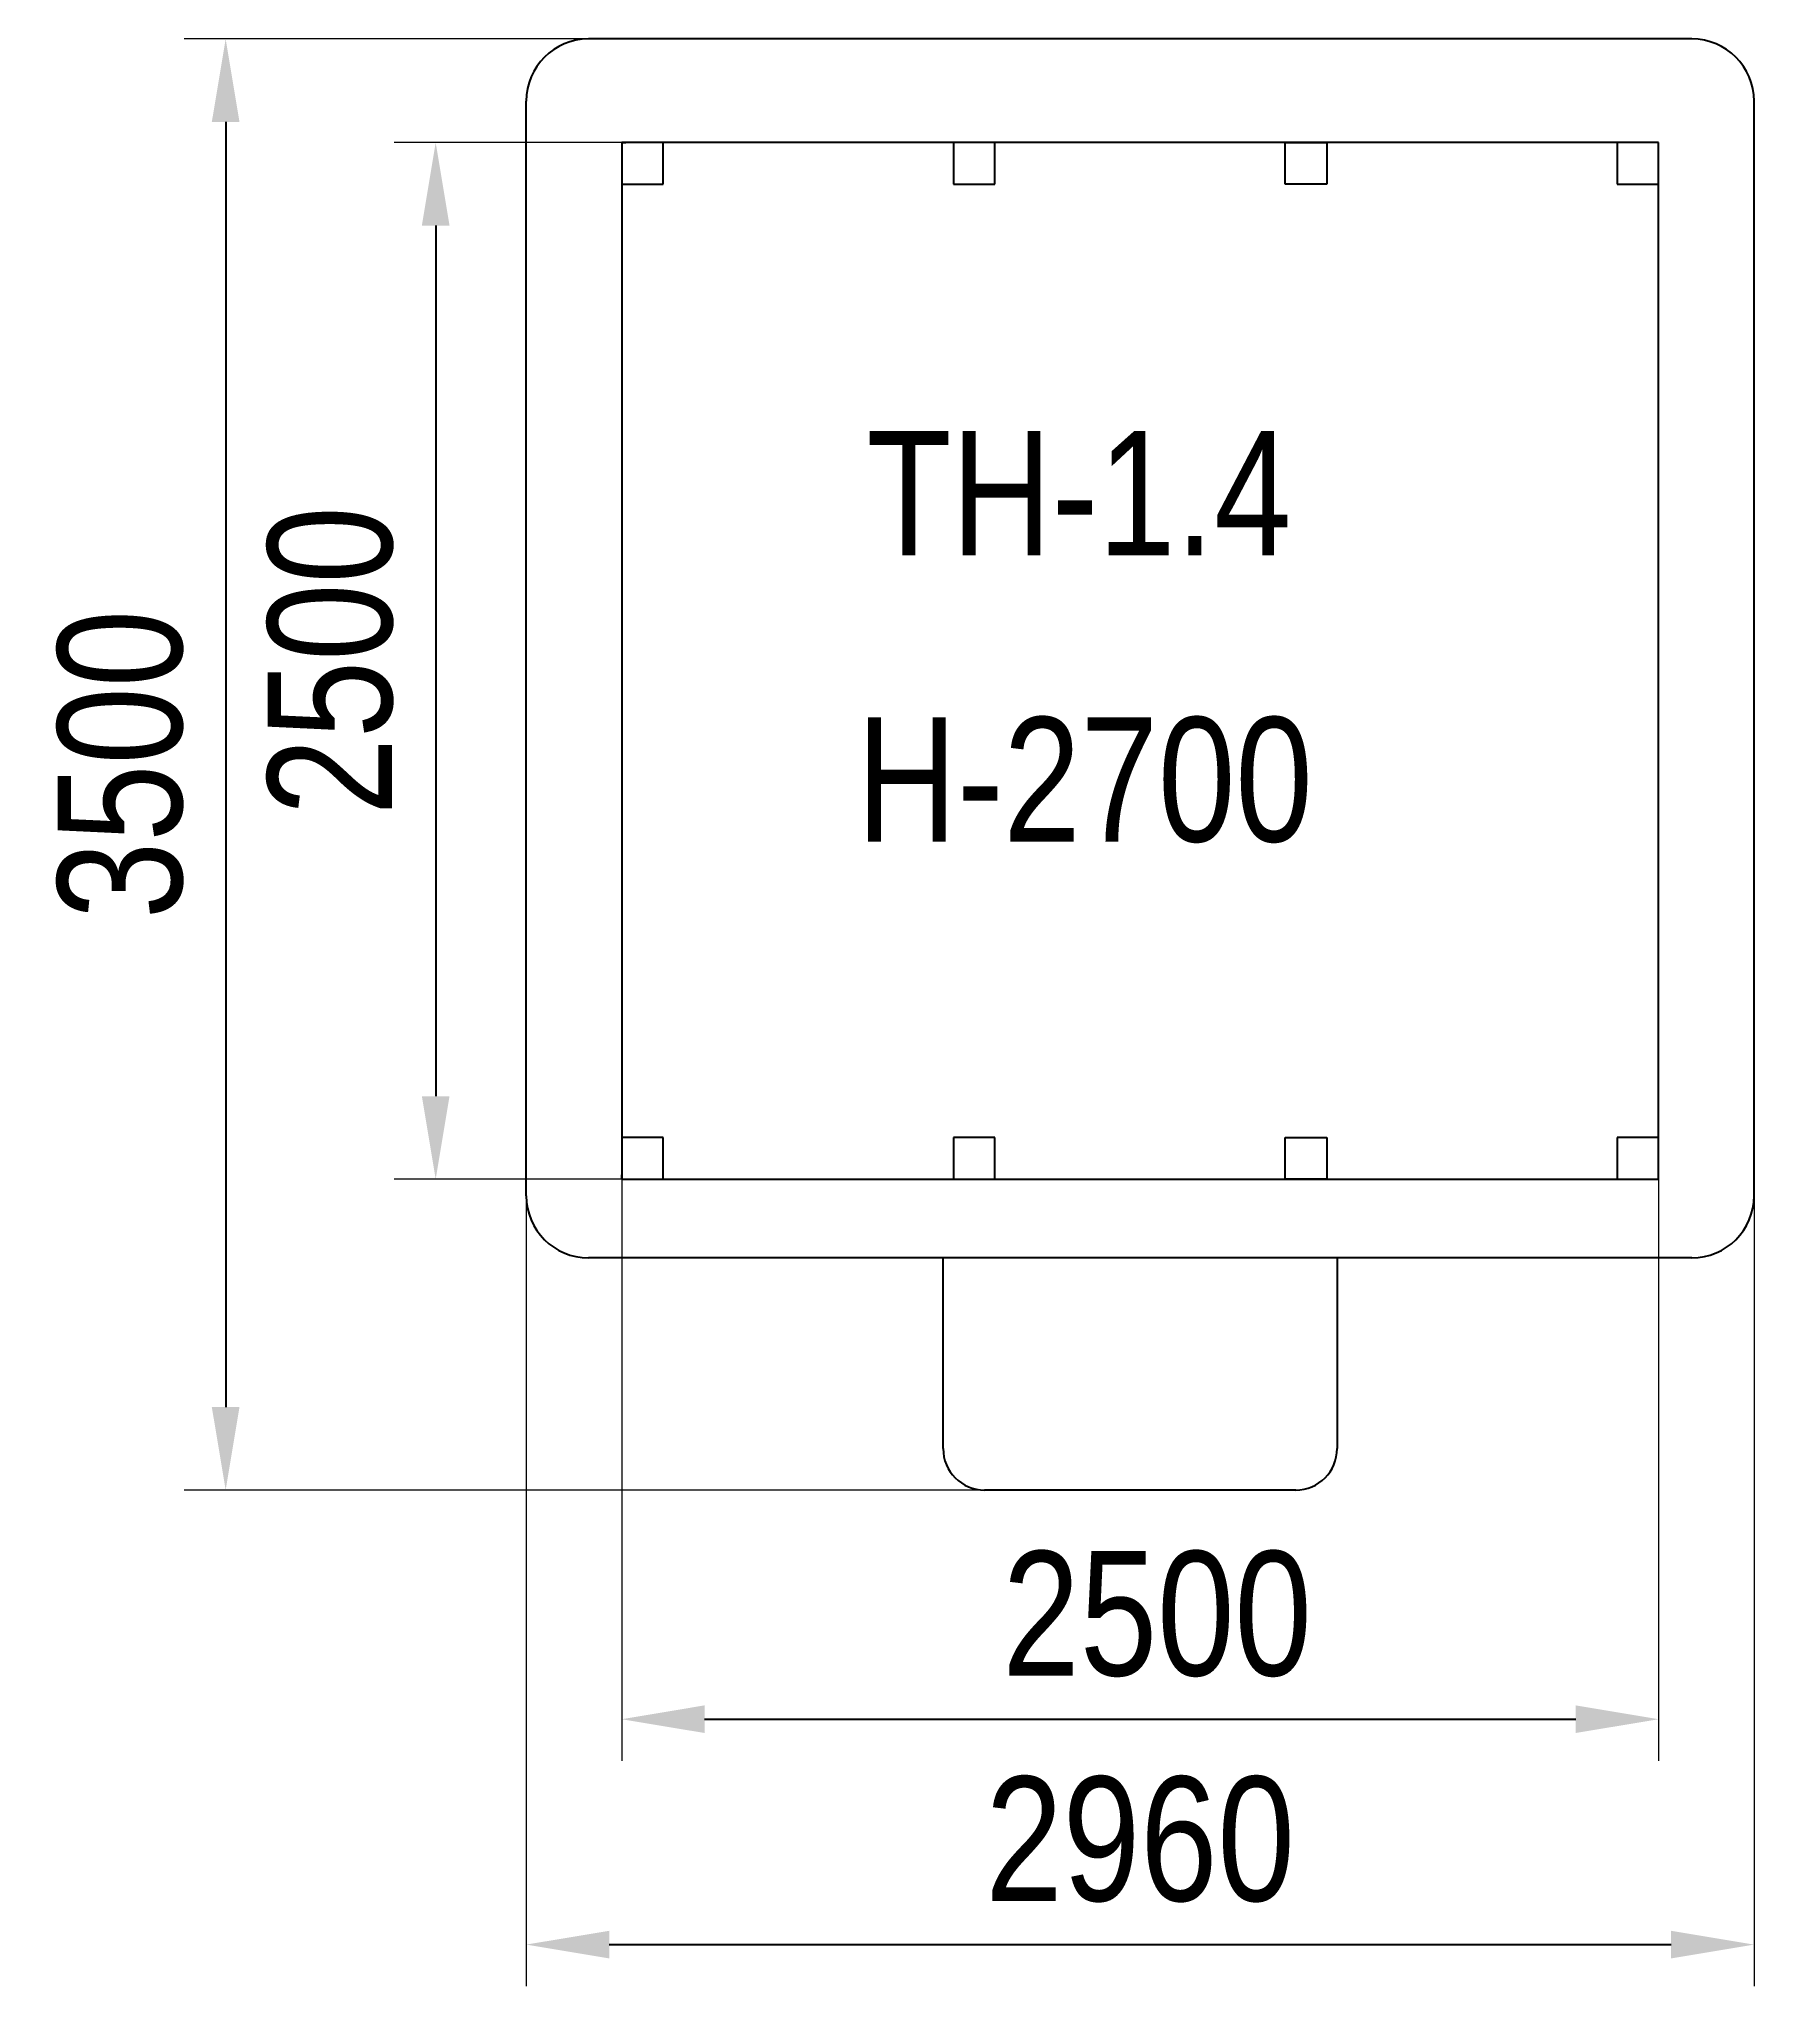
# Model space of a CAD drawing. Header units: millimetres. Extents: x -394 to 3741, y -91 to 4606.
import ezdxf

# ---------------------------------------------------------------- set-up
doc = ezdxf.new("R2010")
doc.units = ezdxf.units.MM
for name, color, linetype in [('DIKOM_АРТИКУЛ', 7, 'Continuous'), ('DIKOM_ОБЪЕКТ', 7, 'Continuous'), ('DIKOM_РАЗМЕР_ОБЪЕКТА', 7, 'Continuous')]:
    doc.layers.add(name, color=color, linetype=linetype)
doc.styles.add('style1', font='arial.ttf', dxfattribs={"width": 0.8})
doc.dimstyles.new('1-50', dxfattribs={"dimtxt": 300, "dimasz": 200, "dimexe": 100, "dimexo": 0, "dimgap": 100, "dimtad": 1, "dimdec": 0, "dimtxsty": 'style1', "dimcen": 0, "dimclrd": 7, "dimclre": 7, "dimadec": 1, "dimazin": 2, "dimtfac": 1, "dimtdec": 0, "dimtmove": 0, "dimatfit": 3, "dimfxl": 0, "dimlwd": 25, "dimlwe": 18, "dimarcsym": 0})

# ---------------------------------------------------------------- blocks, each defined once
blk = doc.blocks.new('*D10')
at = {"layer": 'Defpoints', "color": 0, "transparency": 16777216}
for p in [(3510.6, 4355.7), (562.2, 1855.7), (3510.6, 1855.7)]:
    blk.add_point(p, dxfattribs=at)
at = {"layer": 'DIKOM_РАЗМЕР_ОБЪЕКТА', "color": 7, "lineweight": 18, "transparency": 16777216}
for p, q in [((3510.6, 4355.7), (462.2, 4355.7)), ((3510.6, 1855.7), (462.2, 1855.7))]:
    blk.add_line(p, q, dxfattribs=at)
at = {"layer": 'DIKOM_РАЗМЕР_ОБЪЕКТА', "color": 7, "lineweight": 25, "transparency": 16777216}
blk.add_line((562.2, 4155.7), (562.2, 2055.7), dxfattribs=at)
at = {"layer": 'DIKOM_РАЗМЕР_ОБЪЕКТА', "color": 7, "transparency": 16777216}
for points in [[(528.9, 4155.7), (595.6, 4155.7), (562.2, 4355.7)], [(528.9, 2055.7), (595.6, 2055.7), (562.2, 1855.7)]]:
    blk.add_solid(points, dxfattribs=at)
at = {"layer": 'DIKOM_РАЗМЕР_ОБЪЕКТА', "color": 0, "transparency": 16777216, "insert": (309, 3105.7), "char_height": 300, "attachment_point": 5, "rotation": 90, "style": 'style1'}
blk.add_mtext('2500', dxfattribs=at)
blk = doc.blocks.new('*D12')
at = {"layer": 'Defpoints', "color": 0, "transparency": 16777216}
for p in [(780.6, 2917.7), (3740.6, 2525.7), (3740.6, 9.4)]:
    blk.add_point(p, dxfattribs=at)
at = {"layer": 'DIKOM_РАЗМЕР_ОБЪЕКТА', "color": 7, "lineweight": 18, "transparency": 16777216}
for p, q in [((780.6, 2917.7), (780.6, -90.6)), ((3740.6, 2525.7), (3740.6, -90.6))]:
    blk.add_line(p, q, dxfattribs=at)
at = {"layer": 'DIKOM_РАЗМЕР_ОБЪЕКТА', "color": 7, "lineweight": 25, "transparency": 16777216}
blk.add_line((980.6, 9.4), (3540.6, 9.4), dxfattribs=at)
at = {"layer": 'DIKOM_РАЗМЕР_ОБЪЕКТА', "color": 7, "transparency": 16777216}
for points in [[(980.6, 42.7), (980.6, -24), (780.6, 9.4)], [(3540.6, 42.7), (3540.6, -24), (3740.6, 9.4)]]:
    blk.add_solid(points, dxfattribs=at)
at = {"layer": 'DIKOM_РАЗМЕР_ОБЪЕКТА', "color": 0, "transparency": 16777216, "insert": (2260.6, 262.6), "char_height": 300, "attachment_point": 5, "style": 'style1'}
blk.add_mtext('2960', dxfattribs=at)
blk = doc.blocks.new('*D13')
at = {"layer": 'Defpoints', "color": 0, "transparency": 16777216}
for p in [(2715.8, 4605.7), (55.9, 1105.7), (2443, 1105.7)]:
    blk.add_point(p, dxfattribs=at)
at = {"layer": 'DIKOM_РАЗМЕР_ОБЪЕКТА', "color": 7, "lineweight": 18, "transparency": 16777216}
for p, q in [((2715.8, 4605.7), (-44.1, 4605.7)), ((2443, 1105.7), (-44.1, 1105.7))]:
    blk.add_line(p, q, dxfattribs=at)
at = {"layer": 'DIKOM_РАЗМЕР_ОБЪЕКТА', "color": 7, "lineweight": 25, "transparency": 16777216}
blk.add_line((55.9, 4405.7), (55.9, 1305.7), dxfattribs=at)
at = {"layer": 'DIKOM_РАЗМЕР_ОБЪЕКТА', "color": 7, "transparency": 16777216}
for points in [[(22.5, 4405.7), (89.2, 4405.7), (55.9, 4605.7)], [(22.5, 1305.7), (89.2, 1305.7), (55.9, 1105.7)]]:
    blk.add_solid(points, dxfattribs=at)
at = {"layer": 'DIKOM_РАЗМЕР_ОБЪЕКТА', "color": 0, "transparency": 16777216, "insert": (-197.4, 2855.7), "char_height": 300, "attachment_point": 5, "rotation": 90, "style": 'style1'}
blk.add_mtext('3500', dxfattribs=at)

msp = doc.modelspace()

# ---------------------------------------------------------------- linework, layer by layer
at = {"layer": 'DIKOM_ОБЪЕКТ'}
for p, q in [((3590.6, 4605.7), (930.6, 4605.7)), ((780.6, 1815.7), (780.6, 4455.7)), ((3740.6, 1815.7), (3740.6, 4455.7)), ((1010.6, 4355.7), (1010.6, 4255.7)), ((1110.6, 4355.7), (1010.6, 4355.7)), ((1010.6, 4355.7), (1010.6, 4345.7)), ((1010.6, 4355.7), (1020.6, 4355.7)), ((1010.6, 4355.7), (1010.6, 1855.7)), ((3510.6, 4355.7), (1010.6, 4355.7)), ((1110.6, 4255.7), (1110.6, 4355.7)), ((1810.6, 4355.7), (1810.6, 4255.7)), ((1910.6, 4355.7), (1810.6, 4355.7)), ((1910.6, 4255.7), (1910.6, 4355.7)), ((2610.6, 4255.7), (2610.6, 4355.7)), ((2610.6, 4355.7), (2710.6, 4355.7)), ((2710.6, 4355.7), (2710.6, 4255.7)), ((3410.6, 4355.7), (3410.6, 4255.7)), ((3510.6, 4355.7), (3410.6, 4355.7)), ((3510.6, 4355.7), (3500.6, 4355.7)), ((3510.6, 4255.7), (3510.6, 4355.7)), ((3510.6, 1855.7), (3510.6, 4355.7)), ((1010.6, 4255.7), (1110.6, 4255.7)), ((1810.6, 4255.7), (1910.6, 4255.7)), ((2710.6, 4255.7), (2610.6, 4255.7)), ((3410.6, 4255.7), (3510.6, 4255.7)), ((1010.6, 1955.7), (1010.6, 1855.7)), ((1110.6, 1955.7), (1010.6, 1955.7)), ((1110.6, 1855.7), (1110.6, 1955.7)), ((1810.6, 1955.7), (1810.6, 1855.7)), ((1910.6, 1955.7), (1810.6, 1955.7)), ((1910.6, 1855.7), (1910.6, 1955.7)), ((2610.6, 1855.7), (2610.6, 1955.7)), ((2610.6, 1955.7), (2710.6, 1955.7)), ((2710.6, 1955.7), (2710.6, 1855.7)), ((3410.6, 1955.7), (3410.6, 1855.7)), ((3510.6, 1955.7), (3410.6, 1955.7)), ((3510.6, 1855.7), (3510.6, 1955.7)), ((1010.6, 1855.7), (1010.6, 1865.7)), ((1010.6, 1855.7), (1110.6, 1855.7)), ((1010.6, 1855.7), (3510.6, 1855.7)), ((1810.6, 1855.7), (1910.6, 1855.7)), ((2710.6, 1855.7), (2610.6, 1855.7)), ((3410.6, 1855.7), (3510.6, 1855.7)), ((3590.6, 1665.7), (930.6, 1665.7)), ((1785.6, 1205.7), (1785.6, 1665.7)), ((2735.6, 1665.7), (2735.6, 1205.7)), ((2635.6, 1105.7), (1885.6, 1105.7))]:
    msp.add_line(p, q, dxfattribs=at)
for centre, radius, start, end in [((930.6, 4455.7), 150, 90, 180), ((3590.6, 4455.7), 150, 0, 90), ((930.6, 1815.7), 150, 180, 270), ((3590.6, 1815.7), 150, 270, 0), ((1885.6, 1205.7), 100, 180, 270), ((2635.6, 1205.7), 100, 270, 0)]:
    msp.add_arc(centre, radius, start, end, dxfattribs=at)
at = {"layer": 'DIKOM_РАЗМЕР_ОБЪЕКТА', "color": 7, "lineweight": 18}
for p, q in [((1010.6, 4350.7), (1010.6, 453)), ((3510.6, 4355.7), (3510.6, 453))]:
    msp.add_line(p, q, dxfattribs=at)
at = {"layer": 'DIKOM_РАЗМЕР_ОБЪЕКТА', "color": 7, "lineweight": 25}
msp.add_line((1210.6, 553), (3310.6, 553), dxfattribs=at)
at = {"layer": 'DIKOM_РАЗМЕР_ОБЪЕКТА', "color": 7}
for points in [[(1210.6, 586.4), (1210.6, 519.7), (1010.6, 553)], [(3310.6, 586.4), (3310.6, 519.7), (3510.6, 553)]]:
    msp.add_solid(points, dxfattribs=at)

# ---------------------------------------------------------------- texts
at = {"layer": 'DIKOM_АРТИКУЛ', "color": 7, "insert": (1600.8, 3659.9), "char_height": 300, "width": 5405.477, "attachment_point": 1, "style": 'style1'}
msp.add_mtext('{\\fArial|b0|i0|c204|p34;ТН-1.}4', dxfattribs=at)
at = {"layer": 'DIKOM_РАЗМЕР_ОБЪЕКТА', "insert": (1577.1, 2969.8), "char_height": 300, "width": 2314.7, "attachment_point": 1, "style": 'style1'}
msp.add_mtext('H-2700', dxfattribs=at)
at = {"layer": 'DIKOM_РАЗМЕР_ОБЪЕКТА', "insert": (2301.6, 806.2), "char_height": 300, "attachment_point": 5, "style": 'style1'}
msp.add_mtext('2500', dxfattribs=at)

# ---------------------------------------------------------------- dimensions: what is measured, and where the dimension line sits
at = {"layer": 'DIKOM_РАЗМЕР_ОБЪЕКТА'}
for base, p1, p2, picture, middle in [((55.9, 1105.7), (2715.8, 4605.7), (2443, 1105.7), '*D13', (55.9, 2855.7)), ((562.2, 1855.7), (3510.6, 4355.7), (3510.6, 1855.7), '*D10', (562.2, 3105.7))]:
    dim = msp.add_linear_dim(base=base, p1=p1, p2=p2, angle=90, dimstyle='1-50', dxfattribs=at)
    dim.commit()
    dim.dimension.update_dxf_attribs({"geometry": picture, "text_midpoint": middle, "dimtype": 160})
dim = msp.add_linear_dim(base=(3740.6, 9.4), p1=(780.6, 2917.7), p2=(3740.6, 2525.7), dimstyle='1-50', dxfattribs=at)
dim.commit()
dim.dimension.update_dxf_attribs({"geometry": '*D12', "text_midpoint": (2260.6, 9.4), "dimtype": 160})

doc.saveas('drawing.dxf')
